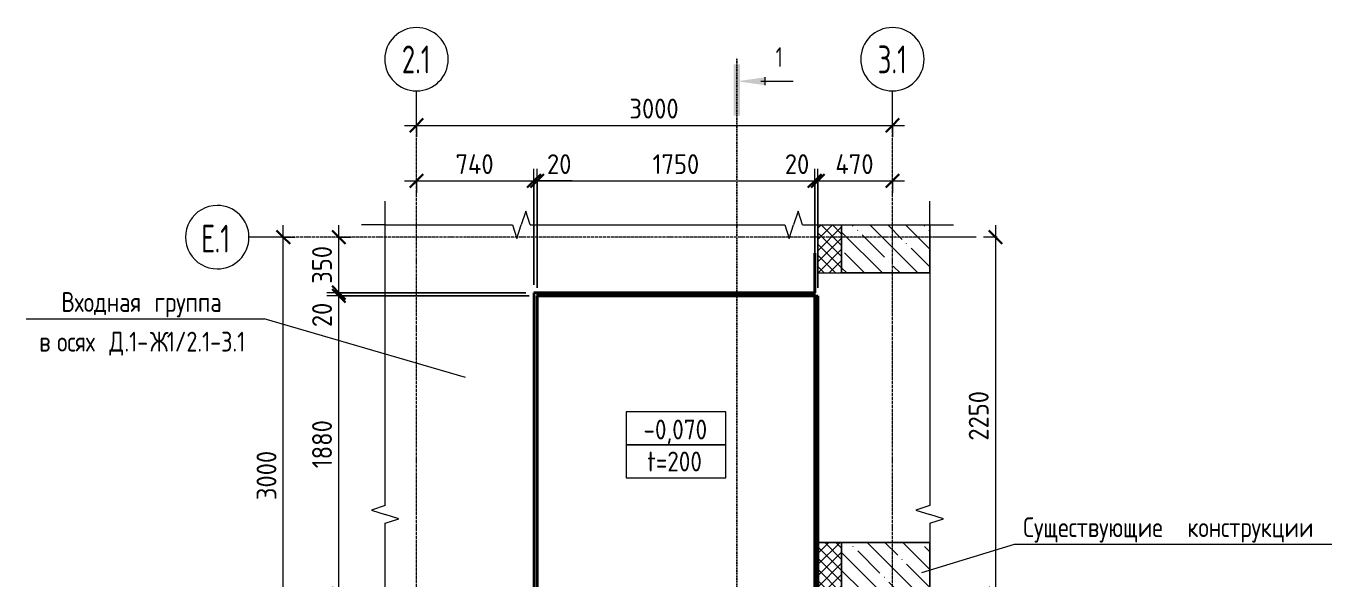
# Model space of a CAD drawing. Header units: millimetres. Extents: x 539 to 57753, y -5039 to 49726.
# Drawn here: x 539 to 8770, y 46234 to 49726 of the extents above; entities that cross this region are included whole.
import ezdxf

# ---------------------------------------------------------------- set-up
doc = ezdxf.new("R2010")
doc.units = ezdxf.units.MM
doc.linetypes.add('02 Штрихпунктирная _20 мм_', pattern=[25, 20, -2.5, 0, -2.5])
doc.linetypes.add('04 Пунктир 10мм', pattern=[10, 0, -10])
for name, color, linetype, lineweight in [('AA_Dim', 7, 'Continuous', 9), ('AA_Dim-50', 7, 'Continuous', 9), ('AA_Linii', 7, 'Continuous', 9), ('AA_Oformlenie', 7, 'Continuous', 9), ('AA_Razrez', 7, 'Continuous', 9), ('AA_Vinoska', 7, 'Continuous', 9), ('AF_Element', 7, 'Continuous', 20), ('AF_Element_Грунт', 253, 'Continuous', 20), ('AF_Perekritie_Гидроизоляция', 253, 'Continuous', 20), ('AF_Perekritie_Опалубка', 253, 'Continuous', 20), ('AF_Stena_Гидроизоляция', 253, 'Continuous', 20), ('AF_Stena_Опалубка', 253, 'Continuous', 20), ('KR_Fundament', 7, 'Continuous', 20), ('Оси', 7, 'Continuous', 9)]:
    doc.layers.add(name, color=color, linetype=linetype, lineweight=lineweight)
doc.styles.add('GOST Common', font='GOST Common.ttf', dxfattribs={"width": 0.85, "height": 125})
doc.styles.add('ISOCPEUR', font='isocpeur.ttf', dxfattribs={"width": 0.7, "height": 175})
doc.styles.add('ISOCPEUR_1', font='isocpeur.ttf', dxfattribs={"width": 0.7, "height": 125})
doc.styles.add('ISOCPEUR_2', font='isocpeur.ttf', dxfattribs={"width": 0.85, "height": 125})
doc.styles.add('ISOCPEUR_3', font='isocpeur.ttf', dxfattribs={"width": 0.9, "height": 125})
doc.dimstyles.new('00_Точн_3_знака__прозр_', dxfattribs={"dimscale": 304.8, "dimtxt": 124.497647, "dimasz": 0.278871, "dimexe": 0.246063, "dimexo": 0.164042, "dimgap": 0.016404, "dimtad": 1, "dimdec": 3, "dimrnd": 0.001, "dimdsep": 46, "dimtxsty": 'ISOCPEUR_3', "dimblk1": 'OBLIQUE', "dimblk2": 'OBLIQUE', "dimsah": 1, "dimcen": 0.09, "dimdle": 0.246063, "dimazin": 0, "dimtfac": 1, "dimtdec": 4, "dimtix": 1, "dimtmove": 1, "dimatfit": 3, "dimfxl": 1, "dimtvp": 1, "dimtolj": 1, "dimtzin": 0, "dimlwd": 18, "dimlwe": 18, "dimarcsym": 2})
doc.dimstyles.new('00_Точн_3_знака__прозр__1', dxfattribs={"dimscale": 304.8, "dimtxt": 124.497647, "dimasz": 0.278871, "dimexe": 0.246063, "dimexo": 0.164042, "dimgap": 0.016404, "dimtad": 1, "dimdec": 3, "dimrnd": 0.001, "dimdsep": 46, "dimtxsty": 'ISOCPEUR_3', "dimblk1": 'OBLIQUE', "dimblk2": 'OBLIQUE', "dimsah": 1, "dimcen": 0.09, "dimdle": 0.246063, "dimazin": 0, "dimtfac": 1, "dimtdec": 4, "dimtix": 1, "dimtmove": 0, "dimatfit": 3, "dimfxl": 1, "dimtvp": 1, "dimtolj": 1, "dimtzin": 0, "dimlwd": 18, "dimlwe": 18, "dimarcsym": 2})
doc.dimstyles.new('05_Округл_1мм__прозр_', dxfattribs={"dimscale": 304.8, "dimtxt": 124.497647, "dimasz": 0.278871, "dimexe": 0.246063, "dimexo": 0.164042, "dimgap": 0.016404, "dimtad": 1, "dimdec": 0, "dimdsep": 46, "dimtxsty": 'ISOCPEUR_3', "dimblk1": 'OBLIQUE', "dimblk2": 'OBLIQUE', "dimsah": 1, "dimcen": 0.09, "dimdle": 0.246063, "dimazin": 0, "dimtfac": 1, "dimtdec": 4, "dimtix": 1, "dimtmove": 1, "dimatfit": 3, "dimfxl": 1, "dimtvp": 1, "dimtolj": 1, "dimtzin": 0, "dimlwd": 18, "dimlwe": 18, "dimarcsym": 2})
doc.dimstyles.new('05_Округл_1мм__прозр__1', dxfattribs={"dimscale": 304.8, "dimtxt": 124.497647, "dimasz": 0.278871, "dimexe": 0.246063, "dimexo": 0.164042, "dimgap": 0.016404, "dimtad": 1, "dimdec": 0, "dimdsep": 46, "dimtxsty": 'ISOCPEUR_3', "dimblk1": 'OBLIQUE', "dimblk2": 'OBLIQUE', "dimsah": 1, "dimcen": 0.09, "dimdle": 0.246063, "dimazin": 0, "dimtfac": 1, "dimtdec": 4, "dimtix": 1, "dimtmove": 0, "dimatfit": 3, "dimfxl": 1, "dimtvp": 1, "dimtolj": 1, "dimtzin": 0, "dimlwd": 18, "dimlwe": 18, "dimarcsym": 2})
pattern_1 = [(135, (0, 0), (-112.2532, -112.2532), []), (135, (112.25, 0), (-112.2532, -112.2532), [198.438, -39.688, 1.676, -38.011])]

# ---------------------------------------------------------------- blocks, each defined once
blk = doc.blocks.new('Грунт - Грунт-3689481-Схема расположения входной группы на отм_ -0_920 в_о  Г_1-Е_1_2_1-3_1')
at = {"layer": 'AF_Perekritie_Опалубка', "color": 114}
for p, q in [((5510.1, 48295), (5510.1, 48472.3)), ((5510.1, 48472.3), (5510.1, 48295))]:
    blk.add_line(p, q, dxfattribs=at)
blk = doc.blocks.new('Школа429_0_КР_РД_ВходнаяГруппа3_rvt-1-Схема расположения входной группы на отм_ -0_920 в_о  Г_1-Е_1_2_1-3_1')
at = {"layer": 'AF_Perekritie_Гидроизоляция', "color": 114}
for p, q in [((5510.1, 48472.3), (5510.1, 48295)), ((5510.1, 48295), (5510.1, 48472.3))]:
    blk.add_line(p, q, dxfattribs=at)
at = {"layer": 'AF_Perekritie_Опалубка', "color": 114}
for p, q in [((5510.1, 48472.3), (5510.1, 48045)), ((5510.1, 48045), (5510.1, 48472.3)), ((5510.1, 48045), (3740.1, 48045)), ((3740.1, 48045), (3740.1, 46145)), ((3740.1, 46145), (3740.1, 48045)), ((3740.1, 48045), (5510.1, 48045)), ((3740.1, 46145), (2802.1, 46145)), ((2802.1, 46145), (3740.1, 46145))]:
    blk.add_line(p, q, dxfattribs=at)
at = {"layer": 'AF_Stena_Опалубка', "color": 152, "lineweight": 35}
for p, q in [((5510.1, 48295), (5510.1, 48045)), ((5510.1, 48045), (5510.1, 48295)), ((3740.1, 48045), (3740.1, 46145)), ((5510.1, 48045), (3740.1, 48045)), ((3760.1, 48045), (5510.1, 48045)), ((3490.1, 46145), (2802.1, 46145)), ((3490.1, 46145), (3740.1, 46145))]:
    blk.add_line(p, q, dxfattribs=at)
at = {"layer": 'KR_Fundament', "color": 34}
for p, q in [((5510.1, 48472.3), (5510.1, 48045)), ((5510.1, 48045), (5510.1, 48472.3)), ((5510.1, 48045), (3760.1, 48045)), ((3760.1, 48045), (5510.1, 48045))]:
    blk.add_line(p, q, dxfattribs=at)
at = {"layer": 'AF_Perekritie_Опалубка', "color": 114, "lineweight": 20}
blk.add_blockref('Грунт - Грунт-3689481-Схема расположения входной группы на отм_ -0_920 в_о  Г_1-Е_1_2_1-3_1', (0, 0), dxfattribs=at)
blk = doc.blocks.new('грунт2 - грунт1-3847967-Схема расположения входной группы на отм_ -0_920 в_о  Г_1-Е_1_2_1-3_1')
at = {"layer": 'AF_Element'}
for p, q in [((5510.1, 43315), (5510.1, 48125)), ((5510.1, 43315), (5510.1, 48125)), ((3760.1, 43315), (3760.1, 48045)), ((3760.1, 48025), (3760.1, 43315)), ((3760.1, 43315), (3120.1, 43315))]:
    blk.add_line(p, q, dxfattribs=at)
blk = doc.blocks.new('011_Прямоугольник обрыва _ЭлУзла_ - 011_Прямоугольник обрыва _ЭлУзла_-3732710-Схема расположения входной группы на отм_ -0_920 в_о  Г_1-Е_1_2_1-3_1')
at = {"layer": 'AA_Oformlenie'}
for p, q in [((0, -1769.8), (0, 0)), ((0, 0), (803.3, 0)), ((914.6, 0), (2519.8, 0)), ((2631.1, 0), (3433.1, 0)), ((3433.1, 0), (3433.1, -1769.8)), ((0, -5422), (0, -1881.1)), ((3433.1, -1881.1), (3433.1, -5422)), ((0, -7304.4), (0, -5533.3)), ((3433.1, -5533.3), (3433.1, -7304.4)), ((803.3, -7304.4), (0, -7304.4)), ((2519.8, -7304.4), (914.6, -7304.4)), ((3433.1, -7304.4), (2631.1, -7304.4))]:
    blk.add_line(p, q, dxfattribs=at)
blk = doc.blocks.new('Ось сетки - d_4мм-2765513-Схема расположения входной группы на отм_ -0_920 в_о  Г_1-Е_1_2_1-3_1')
at = {"layer": 'Оси'}
for start, end in [(360, 180), (360, 180), (180, 360), (180, 360)]:
    blk.add_arc((0, 0), 4, start, end, dxfattribs=at)
blk = doc.blocks.new('Разрез - Номер узла_ сзади-394133-Схема расположения входной группы на отм_ -0_920 в_о  Г_1-Е_1_2_1-3_1')
at = {"layer": 'AA_Razrez'}
for points in [[(7.33, 0.4), (7.33, -0.39), (0.87, -0.39), (0.87, 0.4)], [(3.5, -3.53), (2.5, -3.53), (3, 0)]]:
    blk.add_hatch(color=256, dxfattribs=at).paths.add_polyline_path(points)
for p, q in [((3, -3), (3, -7.1)), ((2.5, -3.53), (3.5, -3.53))]:
    blk.add_line(p, q, dxfattribs=at)
blk = doc.blocks.new('DIMBLOCK11-Схема расположения входной группы на отм_ -0_920 в_о  Г_1-Е_1_2_1-3_1')
at = {"layer": 'AA_Dim-50', "lineweight": 18}
for p, q in [((3710.1, 48025), (2435.1, 48025)), ((2510.1, 46145), (2510.1, 48025)), ((2510.1, 48025), (3710.1, 48025)), ((3710.1, 46145), (2435.1, 46145)), ((2510.1, 46145), (3710.1, 46145))]:
    blk.add_line(p, q, dxfattribs=at)
at = {"layer": 'AA_Dim-50', "lineweight": 30}
for p, q in [((2510.1, 48025), (2467.6, 48067.5)), ((2510.1, 48025), (2552.6, 47982.5)), ((2510.1, 46145), (2467.6, 46187.5)), ((2510.1, 46145), (2552.6, 46102.5))]:
    blk.add_line(p, q, dxfattribs=at)
at = {"layer": 'AA_Dim-50', "color": 0, "lineweight": 18, "insert": (2341.8, 46937.8), "char_height": 125, "width": 353.382, "attachment_point": 1, "rotation": 90, "line_spacing_factor": 1.149209, "style": 'ISOCPEUR_3'}
blk.add_mtext('1880', dxfattribs=at)
blk = doc.blocks.new('_Oblique')
at = {"color": 0, "linetype": 'ByBlock', "lineweight": -2}
blk.add_line((-0.5, -0.5), (0.5, 0.5), dxfattribs=at)
blk = doc.blocks.new('DIMBLOCK12-Схема расположения входной группы на отм_ -0_920 в_о  Г_1-Е_1_2_1-3_1')
at = {"layer": 'AA_Dim-50', "lineweight": 30}
for p, q in [((2510.1, 48045), (2467.6, 48087.5)), ((2510.1, 48025), (2467.6, 48067.5)), ((2510.1, 48045), (2552.6, 48002.5)), ((2510.1, 48025), (2552.6, 47982.5))]:
    blk.add_line(p, q, dxfattribs=at)
at = {"layer": 'AA_Dim-50', "lineweight": 18}
for p, q in [((3690.1, 48045), (2435.1, 48045)), ((3710.1, 48025), (2435.1, 48025)), ((2510.1, 48025), (2510.1, 48045)), ((2510.1, 48045), (3690.1, 48045)), ((2510.1, 48035.7), (2510.1, 48035)), ((2510.1, 47827.7), (2510.1, 48035.7)), ((2510.1, 48025), (3710.1, 48025))]:
    blk.add_line(p, q, dxfattribs=at)
at = {"layer": 'AA_Dim-50', "color": 0, "lineweight": 18, "insert": (2341.8, 47827.7), "char_height": 125, "width": 189.619, "attachment_point": 1, "rotation": 90, "line_spacing_factor": 1.149209, "style": 'ISOCPEUR_3'}
blk.add_mtext('20', dxfattribs=at)
blk = doc.blocks.new('DIMBLOCK13-Схема расположения входной группы на отм_ -0_920 в_о  Г_1-Е_1_2_1-3_1')
at = {"layer": 'AA_Dim-50', "lineweight": 30}
for p, q in [((2510.1, 48395), (2467.6, 48437.5)), ((2510.1, 48395), (2552.6, 48352.5)), ((2510.1, 48045), (2467.6, 48087.5)), ((2510.1, 48045), (2552.6, 48002.5))]:
    blk.add_line(p, q, dxfattribs=at)
at = {"layer": 'AA_Dim-50', "lineweight": 18}
for p, q in [((2510.1, 48045), (2510.1, 48470)), ((2500, 48395), (2585.1, 48395)), ((2510.1, 48395), (2500, 48395)), ((3690.1, 48045), (2435.1, 48045)), ((2510.1, 48045), (3690.1, 48045))]:
    blk.add_line(p, q, dxfattribs=at)
at = {"layer": 'AA_Dim-50', "color": 0, "lineweight": 18, "insert": (2341.8, 48101.5), "char_height": 125, "width": 284.429, "attachment_point": 1, "rotation": 90, "line_spacing_factor": 1.149209, "style": 'ISOCPEUR_3'}
blk.add_mtext('350', dxfattribs=at)
blk = doc.blocks.new('DIMBLOCK14-Схема расположения входной группы на отм_ -0_920 в_о  Г_1-Е_1_2_1-3_1')
at = {"layer": 'AA_Dim-50', "lineweight": 18}
for p, q in [((3740.1, 48095), (3740.1, 48825)), ((2925.1, 48750), (3740.1, 48750)), ((3000.1, 48760.1), (3000.1, 48675)), ((3000.1, 48750), (3000.1, 48760.1)), ((3740.1, 48750), (3740.1, 48095))]:
    blk.add_line(p, q, dxfattribs=at)
at = {"layer": 'AA_Dim-50', "lineweight": 30}
for p, q in [((3000.1, 48750), (2957.6, 48707.5)), ((3000.1, 48750), (3042.6, 48792.5)), ((3740.1, 48750), (3697.6, 48707.5)), ((3740.1, 48750), (3782.6, 48792.5))]:
    blk.add_line(p, q, dxfattribs=at)
at = {"layer": 'AA_Dim-50', "color": 0, "lineweight": 18, "insert": (3245.6, 48918.3), "char_height": 125, "width": 298.794, "attachment_point": 1, "line_spacing_factor": 1.149209, "style": 'ISOCPEUR_3'}
blk.add_mtext('740', dxfattribs=at)
blk = doc.blocks.new('DIMBLOCK15-Схема расположения входной группы на отм_ -0_920 в_о  Г_1-Е_1_2_1-3_1')
at = {"layer": 'AA_Dim-50', "lineweight": 18}
for p, q in [((3740.1, 48095), (3740.1, 48825)), ((3760.1, 48075), (3760.1, 48825)), ((3740.1, 48750), (3760.1, 48750)), ((3740.1, 48750), (3740.1, 48095)), ((3772.6, 48750), (3750.1, 48750)), ((3760.1, 48750), (3760.1, 48075)), ((3980.6, 48750), (3772.6, 48750))]:
    blk.add_line(p, q, dxfattribs=at)
at = {"layer": 'AA_Dim-50', "lineweight": 30}
for p, q in [((3740.1, 48750), (3697.6, 48707.5)), ((3760.1, 48750), (3717.6, 48707.5)), ((3740.1, 48750), (3782.6, 48792.5)), ((3760.1, 48750), (3802.6, 48792.5))]:
    blk.add_line(p, q, dxfattribs=at)
at = {"layer": 'AA_Dim-50', "color": 0, "lineweight": 18, "insert": (3822.6, 48918.3), "char_height": 125, "width": 189.619, "attachment_point": 1, "line_spacing_factor": 1.149209, "style": 'ISOCPEUR_3'}
blk.add_mtext('20', dxfattribs=at)
blk = doc.blocks.new('DIMBLOCK16-Схема расположения входной группы на отм_ -0_920 в_о  Г_1-Е_1_2_1-3_1')
at = {"layer": 'AA_Dim-50', "lineweight": 18}
for p, q in [((3760.1, 48075), (3760.1, 48825)), ((5510.1, 48075), (5510.1, 48825)), ((3760.1, 48750), (5510.1, 48750)), ((3760.1, 48750), (3760.1, 48075)), ((5510.1, 48750), (5510.1, 48075))]:
    blk.add_line(p, q, dxfattribs=at)
at = {"layer": 'AA_Dim-50', "lineweight": 30}
for p, q in [((3760.1, 48750), (3717.6, 48707.5)), ((3760.1, 48750), (3802.6, 48792.5)), ((5510.1, 48750), (5467.6, 48707.5)), ((5510.1, 48750), (5552.6, 48792.5))]:
    blk.add_line(p, q, dxfattribs=at)
at = {"layer": 'AA_Dim-50', "color": 0, "lineweight": 18, "insert": (4487.8, 48918.3), "char_height": 125, "width": 353.382, "attachment_point": 1, "line_spacing_factor": 1.149209, "style": 'ISOCPEUR_3'}
blk.add_mtext('1750', dxfattribs=at)
blk = doc.blocks.new('DIMBLOCK17-Схема расположения входной группы на отм_ -0_920 в_о  Г_1-Е_1_2_1-3_1')
at = {"layer": 'AA_Dim-50', "lineweight": 18}
for p, q in [((5510.1, 48075), (5510.1, 48825)), ((5530.1, 48075), (5530.1, 48825)), ((5321.8, 48750), (5529.8, 48750)), ((5510.1, 48750), (5530.1, 48750)), ((5510.1, 48750), (5510.1, 48075)), ((5529.8, 48750), (5520.1, 48750)), ((5530.1, 48750), (5530.1, 48075))]:
    blk.add_line(p, q, dxfattribs=at)
at = {"layer": 'AA_Dim-50', "lineweight": 30}
for p, q in [((5510.1, 48750), (5467.6, 48707.5)), ((5530.1, 48750), (5487.6, 48707.5)), ((5510.1, 48750), (5552.6, 48792.5)), ((5530.1, 48750), (5572.6, 48792.5))]:
    blk.add_line(p, q, dxfattribs=at)
at = {"layer": 'AA_Dim-50', "color": 0, "lineweight": 18, "insert": (5321.8, 48918.3), "char_height": 125, "width": 189.619, "attachment_point": 1, "line_spacing_factor": 1.149209, "style": 'ISOCPEUR_3'}
blk.add_mtext('20', dxfattribs=at)
blk = doc.blocks.new('DIMBLOCK18-Схема расположения входной группы на отм_ -0_920 в_о  Г_1-Е_1_2_1-3_1')
at = {"layer": 'AA_Dim-50', "lineweight": 18}
for p, q in [((5530.1, 48075), (5530.1, 48825)), ((5530.1, 48750), (6075.1, 48750)), ((5530.1, 48750), (5530.1, 48075)), ((6000.1, 48760.1), (6000.1, 48675)), ((6000.1, 48750), (6000.1, 48760.1))]:
    blk.add_line(p, q, dxfattribs=at)
at = {"layer": 'AA_Dim-50', "lineweight": 30}
for p, q in [((5530.1, 48750), (5487.6, 48707.5)), ((5530.1, 48750), (5572.6, 48792.5)), ((6000.1, 48750), (5957.6, 48707.5)), ((6000.1, 48750), (6042.6, 48792.5))]:
    blk.add_line(p, q, dxfattribs=at)
at = {"layer": 'AA_Dim-50', "color": 0, "lineweight": 18, "insert": (5640.6, 48918.3), "char_height": 125, "width": 298.794, "attachment_point": 1, "line_spacing_factor": 1.149209, "style": 'ISOCPEUR_3'}
blk.add_mtext('470', dxfattribs=at)
blk = doc.blocks.new('DIMBLOCK19-Схема расположения входной группы на отм_ -0_920 в_о  Г_1-Е_1_2_1-3_1')
at = {"layer": 'AA_Dim-50', "lineweight": 30}
for p, q in [((3000.1, 49100), (3042.6, 49142.5)), ((6000.1, 49100), (6042.6, 49142.5)), ((3000.1, 49100), (2957.6, 49057.5)), ((6000.1, 49100), (5957.6, 49057.5))]:
    blk.add_line(p, q, dxfattribs=at)
at = {"layer": 'AA_Dim-50', "lineweight": 18}
for p, q in [((2925.1, 49100), (6075.1, 49100)), ((3000.1, 49110.1), (3000.1, 49025)), ((3000.1, 49100), (3000.1, 49110.1)), ((6000.1, 49110.1), (6000.1, 49025)), ((6000.1, 49100), (6000.1, 49110.1))]:
    blk.add_line(p, q, dxfattribs=at)
at = {"layer": 'AA_Dim-50', "color": 0, "lineweight": 18, "insert": (4342, 49268.3), "char_height": 125, "width": 379.239, "attachment_point": 1, "line_spacing_factor": 1.149209, "style": 'ISOCPEUR_3'}
blk.add_mtext('3000', dxfattribs=at)
blk = doc.blocks.new('DIMBLOCK30-Схема расположения входной группы на отм_ -0_920 в_о  Г_1-Е_1_2_1-3_1')
at = {"layer": 'AA_Dim-50', "lineweight": 30}
for p, q in [((2160.1, 48395), (2117.6, 48437.5)), ((2160.1, 48395), (2202.6, 48352.5)), ((2160.1, 45395), (2117.6, 45437.5)), ((2160.1, 45395), (2202.6, 45352.5))]:
    blk.add_line(p, q, dxfattribs=at)
at = {"layer": 'AA_Dim-50', "lineweight": 18}
for p, q in [((2160.1, 45395), (2160.1, 48470)), ((2150, 48395), (2235.1, 48395)), ((2160.1, 48395), (2150, 48395)), ((2150, 45395), (2235.1, 45395)), ((2160.1, 45395), (2150, 45395))]:
    blk.add_line(p, q, dxfattribs=at)
at = {"layer": 'AA_Dim-50', "color": 0, "lineweight": 18, "insert": (1991.8, 46737), "char_height": 125, "width": 379.239, "attachment_point": 1, "rotation": 90, "line_spacing_factor": 1.149209, "style": 'ISOCPEUR_3'}
blk.add_mtext('3000', dxfattribs=at)
blk = doc.blocks.new('010_Текст с выноской - Текст 2 строки-3704550-Схема расположения входной группы на отм_ -0_920 в_о  Г_1-Е_1_2_1-3_1')
at = {"layer": 'AA_Vinoska'}
blk.add_line((-20, 0), (20, 0), dxfattribs=at)
blk = doc.blocks.new('042_М_Плиты толщина и отметка - 042_М_Плиты толщина и отметка-646207-Схема расположения входной группы на отм_ -0_920 в_о  Г_1-Е_1_2_1-3_1')
at = {"layer": 'AA_Vinoska'}
for p, q in [((6.28, 4.17), (-6.28, 4.17)), ((-6.28, 4.17), (-6.28, 0)), ((6.28, 0), (6.28, 4.17)), ((6.28, 0), (-6.28, 0)), ((-6.28, 0), (-6.28, -4.17)), ((-6.28, 0), (6.28, 0)), ((6.28, -4.17), (6.28, 0)), ((-6.28, -4.17), (6.28, -4.17))]:
    blk.add_line(p, q, dxfattribs=at)
blk = doc.blocks.new('010_Текст с выноской - Текст 2 строки-3729170-Схема расположения входной группы на отм_ -0_920 в_о  Г_1-Е_1_2_1-3_1')
at = {"layer": 'AA_Vinoska'}
blk.add_line((-15, 0), (15, 0), dxfattribs=at)
blk = doc.blocks.new('DIMBLOCK31-Схема расположения входной группы на отм_ -0_920 в_о  Г_1-Е_1_2_1-3_1')
at = {"layer": 'AA_Dim-50', "lineweight": 30}
for p, q in [((6649.5, 48395), (6607, 48437.5)), ((6649.5, 48395), (6692, 48352.5)), ((6649.5, 46145), (6607, 46187.5)), ((6649.5, 46145), (6692, 46102.5))]:
    blk.add_line(p, q, dxfattribs=at)
at = {"layer": 'AA_Dim-50', "lineweight": 18}
for p, q in [((6649.5, 48470), (6649.5, 46145)), ((6659.6, 48395), (6574.5, 48395)), ((6649.5, 48395), (6659.6, 48395)), ((5565.1, 46145), (6724.5, 46145)), ((6649.5, 46145), (5565.1, 46145))]:
    blk.add_line(p, q, dxfattribs=at)
at = {"layer": 'AA_Dim-50', "color": 0, "lineweight": 18, "insert": (6481.2, 47112), "char_height": 125, "width": 379.239, "attachment_point": 1, "rotation": 90, "line_spacing_factor": 1.149209, "style": 'ISOCPEUR_3'}
blk.add_mtext('2250', dxfattribs=at)

msp = doc.modelspace()

# ---------------------------------------------------------------- hatches: boundary and pattern name
at = {"layer": 'AA_Oformlenie'}
h = msp.add_hatch(dxfattribs=at)
h.set_pattern_fill('FP_2', color=250, style=0, pattern_type=2)
h.set_pattern_definition([(45, (0, 0), (-35.35534, 35.35534), []), (135, (0, 0), (-35.35534, -35.35534), [])])
h.paths.add_polyline_path([(5679.8788, 41167.8759), (5679.8788, 42511.6354), (5529.8792, 42511.6354), (5529.8792, 41167.8759), (5669.2118, 41167.8759)])
h.paths.add_polyline_path([(5529.8792, 44275), (5679.8788, 44275), (5679.8788, 46469.7099), (5529.8792, 46469.7099), (5529.8792, 44876.8094)])
h.paths.add_polyline_path([(5529.8789, 48169.71), (5679.8789, 48169.71), (5679.8789, 48472.299), (5529.8789, 48472.299)])
h = msp.add_hatch(dxfattribs=at)
h.set_pattern_fill('FP_1', color=250, style=0, pattern_type=2)
h.set_pattern_definition(pattern_1)
h.paths.add_polyline_path([(6235.2423, 41167.8759), (6235.2423, 42511.6354), (5679.8788, 42511.6354), (5679.8788, 41167.8759)])
h.paths.add_polyline_path([(5679.8788, 44275), (6235.2423, 44275), (6235.2423, 46469.7099), (5679.8788, 46469.7099), (5679.8788, 44876.8094)])
h.paths.add_polyline_path([(6235.2423, 48169.71), (6235.2423, 48472.299), (5679.8788, 48472.299), (5679.8788, 48169.71), (5932.6533, 48169.71)])
at = {"layer": 'AF_Stena_Гидроизоляция'}
h = msp.add_hatch(dxfattribs=at)
h.set_pattern_fill('FP_1', color=256, style=0, pattern_type=2)
h.set_pattern_definition(pattern_1)
h.paths.add_polyline_path([(5510.0616, 41364.9999), (5530.0616, 41364.9999), (5529.8792, 48024.9997), (5510.0616, 48024.9997), (5510.0616, 42511.6354)])
h = msp.add_hatch(dxfattribs=at)
h.set_pattern_fill('FP_1', color=256, style=0, pattern_type=2)
h.set_pattern_definition(pattern_1)
h.paths.add_polyline_path([(5510.0616, 41364.9999), (5530.0616, 41364.9999), (5529.8792, 48024.9997), (5510.0616, 48024.9997), (5510.0616, 42511.6354)])

# ---------------------------------------------------------------- linework, layer by layer
at = {"layer": 'AA_Linii'}
for p, q in [((5529.8789, 48472.299), (5529.8789, 48169.7099)), ((5529.8789, 48472.299), (5529.8789, 48169.7099)), ((5679.8788, 48472.299), (5679.8788, 48169.71)), ((5679.8789, 48169.7099), (5679.8789, 48472.299)), ((5679.8789, 48169.7099), (5679.8789, 48472.299)), ((6235.2423, 48169.71), (6235.2423, 48472.299)), ((5529.8789, 48169.7099), (5679.8789, 48169.7099)), ((5529.8789, 48169.7099), (5679.8789, 48169.7099)), ((5679.8788, 48169.71), (6235.2423, 48169.71)), ((6235.2423, 48169.71), (5679.8788, 48169.71)), ((5529.8788, 44275), (5529.8788, 46469.7099)), ((5529.8788, 46469.7099), (5679.8788, 46469.7099)), ((5679.8788, 46469.7099), (5529.8792, 46469.7099)), ((5529.8792, 46469.7099), (5529.8792, 44275)), ((5679.8788, 44275), (5679.8788, 46469.7099)), ((6235.2423, 46469.7099), (5679.8788, 46469.7099)), ((5679.8788, 46469.7099), (5679.8788, 44275)), ((5679.8788, 41167.8759), (5679.8788, 46469.7099)), ((5679.8788, 46469.7099), (6235.2423, 46469.7099)), ((6235.2423, 44275), (6235.2423, 46469.7099))]:
    msp.add_line(p, q, dxfattribs=at)
at = {"layer": 'AA_Razrez', "linetype": '04 Пунктир 10мм'}
msp.add_line((5020.169, 39912.9054), (5020.169, 49528.3279), dxfattribs=at)
at = {"layer": 'AA_Vinoska'}
for p, q in [((2802.1415, 48472.299), (2802.1415, 48622.299)), ((6235.2423, 48472.299), (6235.2423, 48622.299)), ((3688.571, 48558.9491), (3660.4167, 48472.299)), ((3716.7254, 48472.299), (3688.571, 48558.9491)), ((5405.1215, 48558.9491), (5376.9671, 48472.299)), ((5433.2758, 48472.299), (5405.1215, 48558.9491)), ((2802.1415, 48472.299), (2652.1415, 48472.299)), ((3605.4167, 48472.299), (3632.9167, 48385.6965)), ((3632.9167, 48385.6965), (3660.4167, 48472.299)), ((5321.9671, 48472.299), (5349.4671, 48385.6965)), ((5349.4671, 48385.6965), (5376.9671, 48472.299)), ((6235.2423, 48472.299), (6385.2423, 48472.299)), ((3309.1479, 47509.4246), (2038.8914, 47879.4766)), ((2802.1415, 46702.5019), (2715.4913, 46674.3476)), ((2715.4913, 46674.3476), (2802.1415, 46646.1932)), ((6235.2423, 46702.5019), (6148.5922, 46674.3476)), ((6148.5922, 46674.3476), (6235.2423, 46646.1932)), ((2888.744, 46618.6932), (2802.1415, 46646.1932)), ((2802.1415, 46591.1932), (2888.744, 46618.6932)), ((6321.8449, 46618.6932), (6235.2423, 46646.1932)), ((6235.2423, 46591.1932), (6321.8449, 46618.6932)), ((6186.3121, 46280.033), (6770.3382, 46459.3548))]:
    msp.add_line(p, q, dxfattribs=at)
at = {"layer": 'AF_Perekritie_Гидроизоляция'}
for p, q in [((5510.0616, 48124.9997), (5510.0616, 48024.9997)), ((5510.0616, 48024.9997), (5510.0616, 48124.9997)), ((5510.0616, 48024.9997), (3760.0619, 48024.9997)), ((3760.0619, 48024.9997), (3760.0619, 43314.9999)), ((3760.0619, 43314.9999), (3760.0619, 48024.9997)), ((3760.0619, 48024.9997), (5510.0616, 48024.9997)), ((3760.0619, 43314.9999), (3760.0619, 48024.9997)), ((3760.0619, 48024.9997), (5510.0616, 48024.9997)), ((5510.0616, 48024.9997), (3760.0619, 48024.9997)), ((3760.0619, 48024.9997), (3760.0619, 43314.9999)), ((5510.0616, 48024.9997), (5510.0616, 41365.0004)), ((5510.0616, 41365.0004), (5510.0616, 48024.9997))]:
    msp.add_line(p, q, dxfattribs=at)
at = {"layer": 'AF_Perekritie_Опалубка'}
for p, q in [((3760.0619, 48024.9997), (5510.0616, 48024.9997)), ((3760.0619, 46145), (3760.0619, 48024.9997)), ((3760.0619, 48024.9997), (3760.0619, 46145)), ((5510.0616, 48024.9997), (3760.0619, 48024.9997)), ((5510.0616, 48024.9997), (5510.0616, 46145)), ((5510.0616, 46145), (5510.0616, 48024.9997))]:
    msp.add_line(p, q, dxfattribs=at)
at = {"layer": 'AF_Stena_Гидроизоляция', "lineweight": 35}
for p, q in [((5510.0616, 41364.9999), (5510.0616, 48024.9997)), ((5510.0616, 48024.9997), (5510.0616, 41364.9999)), ((5510.0616, 48024.9997), (5530.0616, 48024.9997)), ((5510.0616, 48024.9997), (5530.0616, 48024.9997)), ((5530.0616, 46469.7099), (5530.0616, 48024.9997)), ((5530.0616, 48024.9997), (5530.0616, 46469.7099)), ((5530.0616, 44275), (5530.0616, 46469.7099)), ((5530.0616, 46469.7099), (5530.0616, 44275))]:
    msp.add_line(p, q, dxfattribs=at)
at = {"layer": 'AF_Stena_Опалубка', "lineweight": 35}
for p, q in [((3760.0619, 48024.9997), (5510.0616, 48024.9997)), ((5510.0616, 48024.9997), (3760.0619, 48024.9997)), ((3760.0619, 47774.9997), (3760.0619, 48024.9997)), ((3760.0619, 48024.9997), (3760.0619, 47774.9997)), ((5510.0616, 48024.9997), (5510.0616, 47774.9997)), ((5510.0616, 48024.9997), (5510.0616, 47774.9997)), ((3760.0619, 47774.9997), (3760.0619, 46145)), ((3760.0619, 46145), (3760.0619, 47774.9997)), ((5510.0616, 47565), (5510.0616, 47774.9997)), ((5510.0616, 47774.9997), (5510.0616, 46145)), ((5510.0616, 46400), (5510.0616, 47565)), ((5510.0616, 46145), (5510.0616, 46400))]:
    msp.add_line(p, q, dxfattribs=at)
at = {"layer": 'KR_Fundament'}
for p, q in [((3760.0619, 43314.9999), (3760.0619, 48024.9997)), ((3760.0619, 48024.9997), (5510.0616, 48024.9997)), ((5510.0616, 48024.9997), (3760.0619, 48024.9997)), ((3760.0619, 48024.9997), (3760.0619, 43314.9999)), ((5510.0616, 48024.9997), (5510.0616, 41365.0004)), ((5510.0616, 41365.0004), (5510.0616, 48024.9997))]:
    msp.add_line(p, q, dxfattribs=at)
at = {"layer": 'Оси'}
for p, q in [((3000.0616, 49067.1614), (3000.0616, 49317.1614)), ((6000.0616, 49067.1614), (6000.0616, 49317.1614)), ((2193.8386, 48395), (1943.8386, 48395)), ((6526.9872, 48395), (6276.9872, 48395))]:
    msp.add_line(p, q, dxfattribs=at)
at = {"layer": 'Оси', "linetype": '02 Штрихпунктирная _20 мм_'}
for p, q in [((3000.0616, 41144.0677), (3000.0616, 49067.1614)), ((6000.0616, 41144.0677), (6000.0616, 49067.1614)), ((6276.9872, 48395), (2193.8386, 48395))]:
    msp.add_line(p, q, dxfattribs=at)

# ---------------------------------------------------------------- block references
at = {"lineweight": 5}
msp.add_blockref('Школа429_0_КР_РД_ВходнаяГруппа3_rvt-1-Схема расположения входной группы на отм_ -0_920 в_о  Г_1-Е_1_2_1-3_1', (0, 0), dxfattribs=at)
at = {"layer": 'AA_Oformlenie'}
msp.add_blockref('011_Прямоугольник обрыва _ЭлУзла_ - 011_Прямоугольник обрыва _ЭлУзла_-3732710-Схема расположения входной группы на отм_ -0_920 в_о  Г_1-Е_1_2_1-3_1', (2802.1415, 48472.299), dxfattribs=at)
at = {"layer": 'AA_Razrez', "extrusion": (0, 0, -1), "xscale": 49.99999999999998, "yscale": 49.99999999999998, "zscale": 49.99999999999998, "rotation": 270.0000000000002}
msp.add_blockref('Разрез - Номер узла_ сзади-394133-Схема расположения входной группы на отм_ -0_920 в_о  Г_1-Е_1_2_1-3_1', (-5020.169, 49528.3279), dxfattribs=at)
at = {"layer": 'AA_Vinoska'}
for name, p, xscale, yscale, zscale in [('010_Текст с выноской - Текст 2 строки-3729170-Схема расположения входной группы на отм_ -0_920 в_о  Г_1-Е_1_2_1-3_1', (1288.8914, 47879.4766), 50, 50, 50), ('042_М_Плиты толщина и отметка - 042_М_Плиты толщина и отметка-646207-Схема расположения входной группы на отм_ -0_920 в_о  Г_1-Е_1_2_1-3_1', (4635.0618, 47084.9999), 49.99999999999998, 49.99999999999998, 49.99999999999998), ('010_Текст с выноской - Текст 2 строки-3704550-Схема расположения входной группы на отм_ -0_920 в_о  Г_1-Е_1_2_1-3_1', (7770.3382, 46459.3548), 50, 50, 50)]:
    msp.add_blockref(name, p, dxfattribs=dict(at, xscale=xscale, yscale=yscale, zscale=zscale))
at = {"layer": 'AF_Element_Грунт'}
msp.add_blockref('грунт2 - грунт1-3847967-Схема расположения входной группы на отм_ -0_920 в_о  Г_1-Е_1_2_1-3_1', (0, 0), dxfattribs=at)
at = {"layer": 'Оси', "xscale": 49.99999999999998, "yscale": 49.99999999999998, "zscale": 49.99999999999998}
for p in [(3000.0616, 49517.1614), (6000.0616, 49517.1614)]:
    msp.add_blockref('Ось сетки - d_4мм-2765513-Схема расположения входной группы на отм_ -0_920 в_о  Г_1-Е_1_2_1-3_1', p, dxfattribs=at)
at = {"layer": 'Оси', "xscale": 49.99999999999998, "yscale": 49.99999999999998, "zscale": 49.99999999999998, "rotation": 89.99999999999979}
msp.add_blockref('Ось сетки - d_4мм-2765513-Схема расположения входной группы на отм_ -0_920 в_о  Г_1-Е_1_2_1-3_1', (1743.8386, 48395), dxfattribs=at)

# ---------------------------------------------------------------- texts
at = {"layer": 'AA_Razrez', "insert": (5263.9754, 49593.2512), "char_height": 125, "width": 53.312219, "attachment_point": 1, "style": 'ISOCPEUR_1'}
msp.add_mtext('\\fISOCPEUR|b0|i0|c204|p34|;\\W.7;1', dxfattribs=at)
at = {"layer": 'AA_Vinoska', "char_height": 125, "attachment_point": 1}
for s, insert, width, style in [('Входная', (760.843, 48048.5918), 667.805687, 'GOST Common'), ('\\fGOST Common|b0|i0|c204|p34|;\\W.85; ', (1311.8378, 48048.5918), 44.293234, 'GOST Common'), ('группа', (1348.3834, 48048.5918), 562.183359, 'GOST Common'), ('\\fGOST Common|b0|i0|c204|p34|;\\W.85;в', (621.6555, 47798.5918), 91.993641, 'GOST Common'), ('\\fGOST Common|b0|i0|c204|p34|;\\W.85; ', (697.5579, 47798.5918), 44.293234, 'GOST Common'), ('осях', (734.1034, 47798.5918), 354.345875, 'GOST Common'), ('\\fGOST Common|b0|i0|c204|p34|;\\W.85; ', (1026.468, 47798.5918), 44.293234, 'GOST Common'), ('\\fGOST Common|b0|i0|c204|p34|;\\W.85;Д', (1063.0136, 47798.5918), 115.843844, 'GOST Common'), ('.1-', (1158.5943, 47798.5918), 194.208797, 'GOST Common'), ('\\fGOST Common|b0|i0|c204|p34|;\\W.85;Ж', (1318.8326, 47798.5918), 129.472531, 'GOST Common'), ('1/2.1-3.1', (1425.6581, 47798.5918), 637.141141, 'GOST Common'), ('-0,070', (4430.5825, 47244.5667), 504.261437, 'ISOCPEUR_2'), ('t=200', (4454.595, 47042.8662), 446.339516, 'ISOCPEUR_2'), ('Существующие', (6824.9398, 46628.47), 1209.546016, 'GOST Common'), ('\\fGOST Common|b0|i0|c204|p34|;\\W.85; ', (7822.9151, 46628.47), 44.293234, 'GOST Common'), ('конструкции', (7859.4607, 46628.47), 1032.373078, 'GOST Common')]:
    msp.add_mtext(s, dxfattribs=dict(at, insert=insert, width=width, style=style))
at = {"layer": 'Оси', "char_height": 175, "attachment_point": 1, "style": 'ISOCPEUR'}
for s, insert, width in [('2.1', (2907.4213, 49603.3343), 224.4725), ('3.1', (5907.4213, 49603.3343), 224.4725), ('\\fISOCPEUR|b0|i0|c204|p34|;\\W.7;Е', (1641.2251, 48473.519), 103.818531), ('.1', (1726.8839, 48473.519), 120.653969)]:
    msp.add_mtext(s, dxfattribs=dict(at, insert=insert, width=width))

# ---------------------------------------------------------------- dimensions: what is measured, and where the dimension line sits
at = {"layer": 'AA_Dim', "lineweight": 18}
for base, p1, p2, override, picture, middle in [((6000.0616, 49099.9938), (3000.0616, 49160.0979), (6000.0616, 49160.0979), {"dimpost": '<>', "dimfxl": 3000}, 'DIMBLOCK19-Схема расположения входной группы на отм_ -0_920 в_о  Г_1-Е_1_2_1-3_1', (4500.0616, 49167.4938)), ((3740.0616, 48749.9938), (3000.0616, 48810.0979), (3740.0616, 48045), {"dimpost": '<>', "dimfxl": 1064.412862}, 'DIMBLOCK14-Схема расположения входной группы на отм_ -0_920 в_о  Г_1-Е_1_2_1-3_1', (3370.0616, 48817.4938)), ((5510.0616, 48749.9938), (3760.0619, 48024.9997), (5510.0616, 48024.9997), {"dimpost": '<>', "dimfxl": 1749.999711}, 'DIMBLOCK16-Схема расположения входной группы на отм_ -0_920 в_о  Г_1-Е_1_2_1-3_1', (4635.0618, 48817.4938)), ((6000.0616, 48749.9938), (5530.0616, 48024.9997), (6000.0616, 48810.0979), {"dimpost": '<>', "dimfxl": 915.029576}, 'DIMBLOCK18-Схема расположения входной группы на отм_ -0_920 в_о  Г_1-Е_1_2_1-3_1', (5765.0616, 48817.4938))]:
    dim = msp.add_linear_dim(base=base, p1=p1, p2=p2, dimstyle='00_Точн_3_знака__прозр__1', override=override, dxfattribs=at)
    dim.commit()
    dim.dimension.update_dxf_attribs({"geometry": picture, "text_midpoint": middle})
for base, p1, p2, override, picture, middle in [((3760.0619, 48749.9938), (3740.0616, 48045), (3760.0619, 48024.9997), {"dimpost": '<>', "dimfxl": 28.284687}, 'DIMBLOCK15-Схема расположения входной группы на отм_ -0_920 в_о  Г_1-Е_1_2_1-3_1', (3917.4039, 48834.9674)), ((5530.0616, 48749.9938), (5510.0616, 48024.9997), (5530.0616, 48024.9997), {"dimpost": '<>', "dimfxl": 20}, 'DIMBLOCK17-Схема расположения входной группы на отм_ -0_920 в_о  Г_1-Е_1_2_1-3_1', (5416.6341, 48834.9674))]:
    dim = msp.add_linear_dim(base=base, p1=p1, p2=p2, dimstyle='00_Точн_3_знака__прозр_', override=override, dxfattribs=at)
    dim.commit()
    dim.dimension.update_dxf_attribs({"geometry": picture, "text_midpoint": middle, "dimtype": 160})
for base, p1, p2, dimstyle, override, picture, middle in [((2160.1272, 48395), (2100.0231, 45395), (2100.0231, 48395), '00_Точн_3_знака__прозр__1', {"dimpost": '<>', "dimfxl": 3000}, 'DIMBLOCK30-Схема расположения входной группы на отм_ -0_920 в_о  Г_1-Е_1_2_1-3_1', (2092.6272, 46895)), ((2510.1272, 48395), (3740.0616, 48045), (2450.0231, 48395), '05_Округл_1мм__прозр__1', {"dimpost": '<>', "dimfxl": 1336.674743}, 'DIMBLOCK13-Схема расположения входной группы на отм_ -0_920 в_о  Г_1-Е_1_2_1-3_1', (2442.6272, 48220)), ((6649.5408, 46145), (6709.6448, 48395), (5515.0616, 46145), '00_Точн_3_знака__прозр__1', {"dimpost": '<>', "dimfxl": 2547.455419}, 'DIMBLOCK31-Схема расположения входной группы на отм_ -0_920 в_о  Г_1-Е_1_2_1-3_1', (6582.0408, 47270)), ((2510.1272, 48024.9997), (3760.0619, 46145), (3760.0619, 48024.9997), '05_Округл_1мм__прозр__1', {"dimpost": '<>', "dimfxl": 1879.999701}, 'DIMBLOCK11-Схема расположения входной группы на отм_ -0_920 в_о  Г_1-Е_1_2_1-3_1', (2442.6272, 47084.9999))]:
    dim = msp.add_linear_dim(base=base, p1=p1, p2=p2, angle=90, dimstyle=dimstyle, override=override, dxfattribs=at)
    dim.commit()
    dim.dimension.update_dxf_attribs({"geometry": picture, "text_midpoint": middle})
dim = msp.add_linear_dim(base=(2510.1272, 48045), p1=(3760.0619, 48024.9997), p2=(3740.0616, 48045), angle=90, dimstyle='05_Округл_1мм__прозр_', override={"dimpost": '<>', "dimfxl": 28.284687}, dxfattribs=at)
dim.commit()
dim.dimension.update_dxf_attribs({"geometry": 'DIMBLOCK12-Схема расположения входной группы на отм_ -0_920 в_о  Г_1-Е_1_2_1-3_1', "text_midpoint": (2425.1535, 47922.5331), "dimtype": 160, "text_rotation": 90})

doc.saveas('drawing.dxf')
